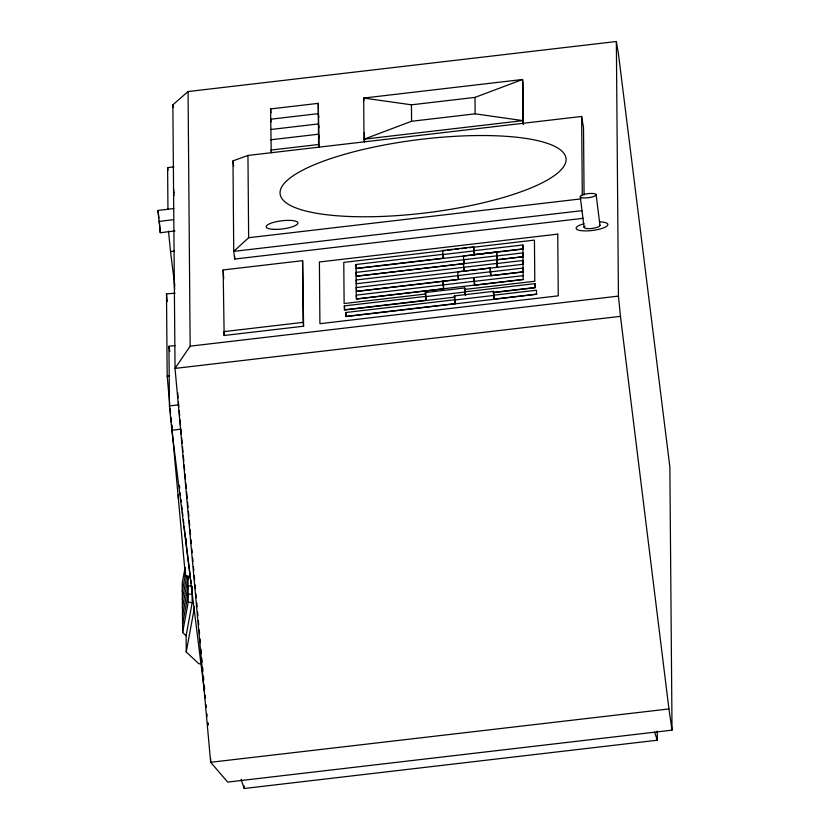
<?xml version="1.0" encoding="UTF-8"?>
<svg xmlns="http://www.w3.org/2000/svg" width="830" height="830" viewBox="0 0 830 830"><rect width="100%" height="100%" fill="white"/><g stroke="black" fill="none" stroke-linecap="round" stroke-linejoin="round"><path stroke-width="1.25" d="M185.028 567.917L182.226 583.137L182.631 632.512L186.107 635.739L186.242 651.986L198.941 663.834L201.483 663.533M182.299 591.365L185.567 573.603M182.361 599.592L186.802 575.481M182.434 607.83L188.037 577.369L190.008 577.701M182.496 616.057L188.109 585.596L192.041 586.271L192.176 602.725L186.107 635.739M182.569 624.285L188.171 593.824L192.114 594.498M182.631 632.512L188.244 602.051L188.037 577.369M186.242 651.986L194.542 606.855M188.057 91.549L190.153 346.151L175.037 368.406L210.664 762.282L227.669 782.088L672.03 730.151L669.862 467L618.298 52.757L616.348 41.5L188.057 91.549L172.858 104.819L175.037 368.406L620.466 316.344L618.443 296.103L616.348 41.5M581.031 198.878L248.637 237.722L233.728 251.376L234.693 259.053L582.982 218.342M363.986 100.606L363.675 98.054L411.441 104.819L474.999 97.39L522.568 79.483L522.91 120.62L364.007 139.191L363.675 98.054L522.568 79.483L523.045 83.322L523.388 124.459L522.91 120.62L475.134 113.845L411.576 121.273L364.007 139.191L364.329 141.743M582.017 210.664L233.728 251.376L232.981 160.864L247.952 155.449L581.633 116.449L583.521 127.696L584.071 194.925M174.954 230.948L160.294 232.732L157.97 210.467L173.854 208.538M158.893 221.444L173.553 219.66M271.244 152.627L270.59 108.927L318.253 103.356L319.062 147.045M270.756 129.501L318.43 123.929L318.907 127.768M270.839 139.782L318.513 134.211L318.99 138.05M270.933 150.064L318.596 144.493L318.253 103.356M167.951 209.492L167.608 167.598L173.968 166.861M174.694 285.012L170.534 251.573L174.341 251.127M223.156 269.947L302.608 260.662L303.593 326.211L224.152 335.486L223.156 269.947L223.685 278.921M474.148 250.681L522.869 244.985L523.346 248.824L474.636 254.52L473.671 246.842L442.66 250.473L443.168 258.421M444.87 250.577L343.776 262.394L344.118 303.531L426.018 293.955M447.432 250.276L452.547 249.685M455.11 249.384L458.949 248.927M461.511 248.637L466.626 248.035M469.189 247.734L534.447 240.109L534.79 281.245L464.406 289.473M522.869 244.985L523.149 279.44L356.309 298.945L356.029 264.49L443.137 254.312M442.691 254.582L473.712 250.961L473.671 246.842M523.408 256.74L497.575 259.759L496.61 252.081L463.431 255.951L463.939 263.587M356.06 268.598L522.9 249.104M496.61 252.081L496.641 255.868L356.091 272.396L356.568 276.234L464.385 263.629L463.908 259.79M497.087 255.92L522.931 252.901L523.253 255.453M356.122 276.183L522.962 256.688M497.637 267.343L496.672 259.666L496.703 263.452L356.153 279.98L356.63 283.819M497.16 263.504L522.993 260.485L523.315 263.037M523.533 271.908L491.142 275.695L490.188 268.017L457.704 271.804L458.212 279.44M356.184 283.767L523.025 264.272M457.735 275.601L490.219 271.804L490.188 268.017M490.665 271.856L523.056 268.069L523.377 270.621M356.246 291.361L523.087 271.856M458.658 279.482L356.693 291.403L356.215 287.564L458.181 275.643L458.502 278.206M474.885 285.178L473.93 277.5L473.961 281.297L356.278 295.148L356.755 298.987L443.874 288.809M474.407 281.339L523.118 275.653M476.171 285.032L523.595 279.492M425.904 300.502L425.385 292.544L464.665 287.958L465.62 295.636M455.048 297.088L344.377 310.026L344.346 305.907L425.873 296.383M465.142 291.797L535.028 283.632L535.506 287.471L493.58 292.368M425.427 296.663L464.696 292.067L464.665 287.958M454.923 303.873L454.415 295.916L493.497 291.351L494.452 299.028L536.958 294.059M426.35 300.221L344.824 309.746L344.346 305.907M493.134 292.637L535.06 287.74L535.028 283.632M493.975 295.19L536.481 290.22L536.512 294.339L345.83 316.614L345.799 312.505L454.892 299.755M454.446 300.035L493.539 295.459L493.497 291.351M455.369 303.593L346.276 316.344L345.799 312.505M223.664 331.647L303.116 322.372L302.608 260.662M204.388 691.307L171.862 430.241L169.434 405.922L168.947 346.266L175.296 345.519M190.153 346.151L618.443 296.103M169.434 405.922L178.336 404.884M171.862 430.241L180.764 429.193M241.084 779.297L244.176 788.5L657.308 740.215L657.236 731.147M672.03 730.151L668.939 708.945L210.664 762.282L210.633 758.392M169.745 404.345L167.183 376.177L166.498 293.903L175.089 293.166M167.183 376.177L169.631 375.969M171.613 424.825L185.453 576.456L190.361 576.041M188.244 602.051L192.176 602.725M654.6 732.174L657.308 740.215M167.608 167.598L168.034 170.15M168.947 346.266L169.797 351.37M205.02 695.135L205.446 697.688M596.137 194.749A7.999 2.044 -7.1 0 1 584.237 197.924A7.999 2.044 -7.1 0 1 584.206 194.365A7.999 2.044 -7.1 0 1 596.137 194.749L599.966 225.459M580.243 196.606L584.071 227.316M496.641 255.868L497.118 259.707M496.703 263.452L497.191 267.291M493.539 295.459L494.016 299.298M490.219 271.804L490.696 275.643M473.712 250.961L474.189 254.8M473.961 281.297L474.438 285.136M463.97 267.374L464.447 271.213M464.001 271.171L463.493 263.535M464.696 292.067L465.018 294.629M454.415 295.916L455.214 302.317M443.293 255.588L443.614 258.151L356.506 268.329L356.029 264.49M443.708 287.533L442.909 281.131L443.417 288.757M425.385 292.544L426.184 298.945M318.824 117.476L318.346 113.637L270.673 119.209L270.995 121.771M318.596 144.493L318.917 147.055M303.116 322.372L303.593 326.211M270.59 108.927L271.068 112.766M232.981 160.864L233.624 165.99M157.97 210.467L158.904 218M620.466 316.344L668.939 708.945M168.48 231.103L170.534 251.573M172.858 104.819L173.097 107.392M173.553 188.929L173.906 192.788M173.574 191.803L173.927 195.673M174.321 282.314L174.674 286.174M174.341 285.302L174.694 289.172M178.045 397.964L177.786 392.798M178.398 401.834L178.875 406.99M179.228 410.86L179.695 416.006M180.048 419.876L180.515 425.033M180.867 428.892L181.345 434.049M181.697 437.918L182.164 443.075M182.517 446.934L182.984 452.091M183.337 455.961L183.814 461.117M184.167 464.976L184.634 470.133M184.986 474.003L185.453 479.159M185.806 483.019L186.283 488.175M186.636 492.045L187.217 498.488M187.57 502.347L188.047 507.504M188.4 511.373L188.867 516.53M189.219 520.389L189.686 525.546M190.039 529.416L190.516 534.572M190.983 539.718L191.336 543.588M191.803 548.744L192.155 552.604M192.633 557.76L192.985 561.63M193.452 566.786L193.805 570.646M194.272 575.802L194.625 579.672M195.102 584.828L195.455 588.688M195.922 593.844L196.274 597.714M196.741 602.871L197.094 606.73M197.571 611.886L197.924 615.756M198.391 620.902L198.744 624.772M199.21 629.928L199.563 633.798M200.04 638.944L200.393 642.814M200.974 649.257L201.327 653.127M201.804 658.273L202.157 662.143M202.624 667.299L202.977 671.169M203.454 676.315L203.807 680.185M204.273 685.341L204.626 689.201M205.218 695.654L205.446 698.227M206.037 704.67L206.276 707.243M206.857 713.686L207.095 716.269M207.687 722.712L207.915 725.285L207.894 722.691M166.498 293.903L167.204 301.581M170.098 408.184L170.565 413.299M170.918 417.137L171.385 422.263M159.381 221.766L160.294 232.732M581.633 116.449L582.287 194.874M474.999 97.39L475.134 113.845M411.441 104.819L411.576 121.273M364.401 132.738L364.474 141.743M271.379 150.043L271.4 152.616M247.952 155.449L248.637 237.722M244.155 785.906L244.176 788.5M234.672 256.46L234.693 259.053M224.121 331.637L224.152 335.486M185.381 567.461L185.453 576.456M178.305 494.69L178.336 498.394M171.831 424.908L171.851 427.377M599.934 221.901A16.009 4.088 -7.1 0 1 604.209 227.607A16.009 4.088 -7.1 0 1 579.869 230.46A16.009 4.088 -7.1 0 1 584.04 223.758M192.249 590.182A128.038 3.673 83.3 0 1 191.709 586.25M191.346 583.594A128.038 3.673 83.3 0 1 190.807 579.548M190.485 577.151A128.038 3.673 83.3 0 1 184.084 526.158M183.783 523.606A128.038 3.673 83.3 0 1 183.326 519.767M182.88 515.959A128.038 3.673 83.3 0 1 182.444 512.152M182.144 509.599A128.038 3.673 83.3 0 1 181.708 505.761M181.272 501.922A128.038 3.673 83.3 0 1 180.982 499.359M180.546 495.541A128.038 3.673 83.3 0 1 180.266 493.01M179.705 487.988A128.038 3.673 83.3 0 1 179.436 485.509M186.366 541.098A112.029 3.216 83.3 0 1 186.065 538.629M599.685 224.961A7.999 2.044 -7.1 0 1 590.991 228.551A7.999 2.044 -7.1 0 1 585.129 226.165M557.75 234.122L319.405 261.979L319.913 323.69L558.258 295.833L557.75 234.122M351.837 216.578A144.036 36.79 -7.1 0 0 566.091 159.443A144.036 36.79 -7.1 0 0 351.308 152.45A144.036 36.79 -7.1 0 0 351.837 216.578M274.139 229.35A16.009 4.088 -7.1 0 0 297.939 223A16.009 4.088 -7.1 0 0 274.076 222.233A16.009 4.088 -7.1 0 0 274.139 229.35"/></g></svg>
